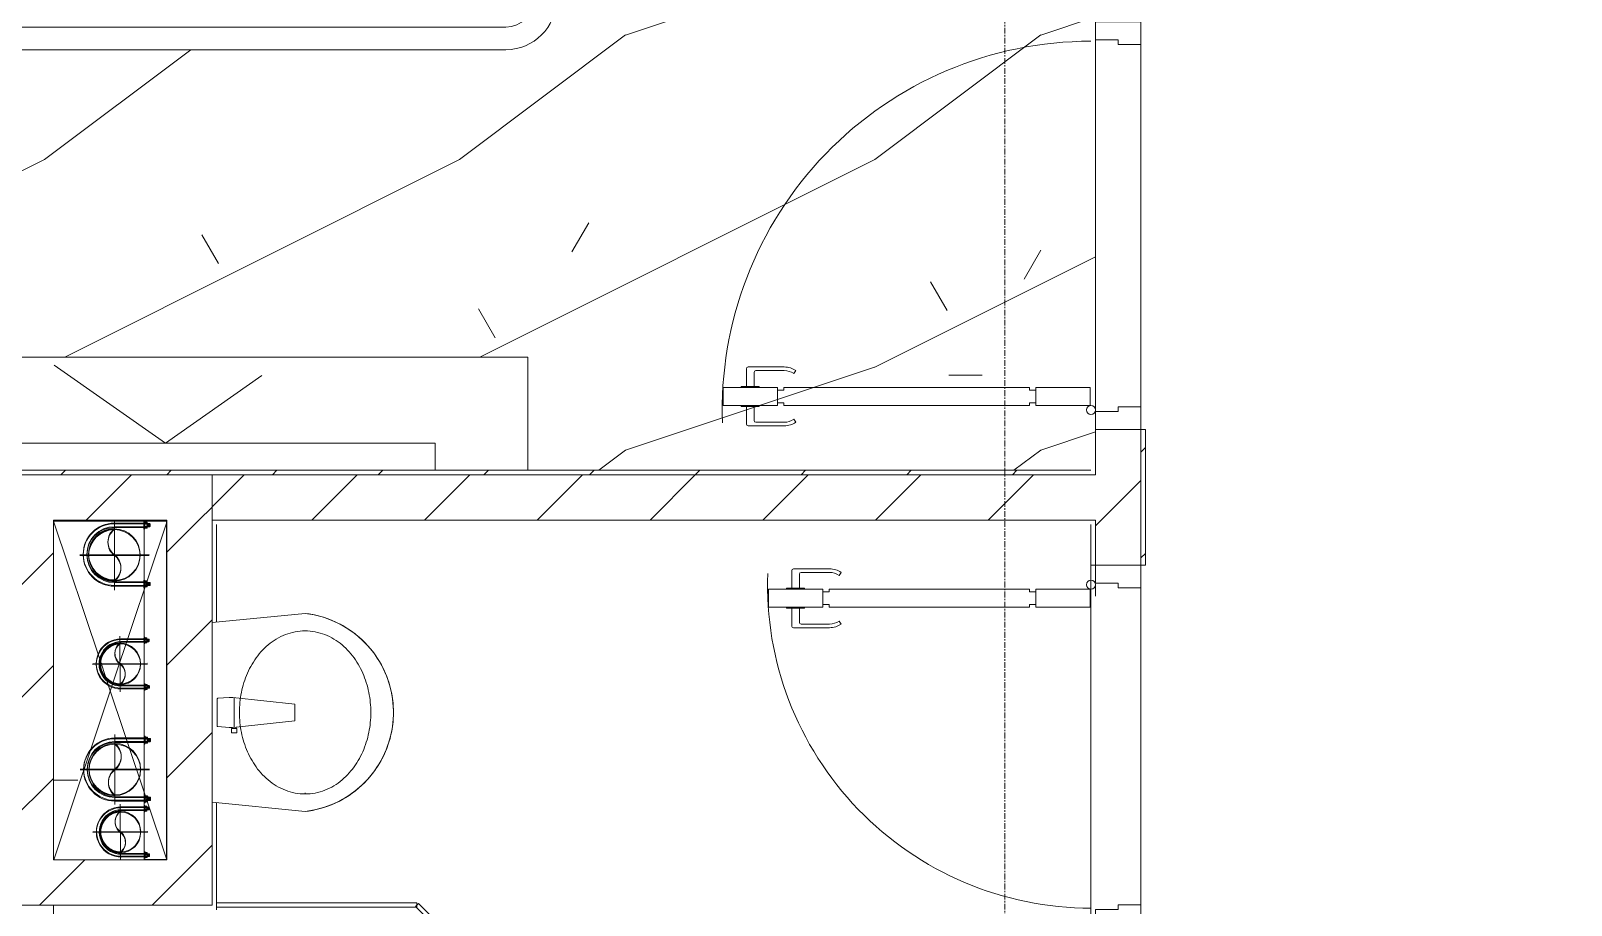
# Model space of a CAD drawing. Header units: millimetres. Extents: x 5357 to 259384, y -16348 to 109893.
# Drawn here: x 46703 to 50103, y 65887 to 67817 of the extents above; entities that cross this region are included whole.
import ezdxf

# ---------------------------------------------------------------- set-up
doc = ezdxf.new("R2010")
doc.units = ezdxf.units.MM
doc.linetypes.add('Grid Line', pattern=[22.225, 12.7, -3.175, 3.175, -3.175])
doc.linetypes.add('IMPORT-CENTER _3_', pattern=[10.16, 6.35, -1.27, 1.27, -1.27])
for name, color, linetype, lineweight in [('0-1', 7, 'Continuous', 5), ('0-2', 53, 'Continuous', 9), ('A-DETL-GENF-1', 53, 'Continuous', 9), ('A-DOOR-1', 254, 'Continuous', 9), ('A-DOOR-2', 53, 'Continuous', 9), ('A-FLOR-1', 53, 'Continuous', 9), ('A-FLOR-PATT', 8, 'Continuous', 9), ('A-FLOR-PATT-1', 10, 'Continuous', 9), ('A-GLAZ-CURT-1', 254, 'Continuous', 9), ('A-GLAZ-CURT-2', 53, 'Continuous', 9), ('A-WALL-1', 9, 'Continuous', 18), ('A-WALL-2', 53, 'Continuous', 9), ('A-WALL-3', 113, 'Continuous', 18), ('A-WALL-PATT', 111, 'Continuous', 9), ('A-WALL-PATT-1', 10, 'Continuous', 9), ('A-WALL-PATT-2', 53, 'Continuous', 9), ('G-IMPT', 8, 'Continuous', 9), ('G-IMPT-2', 8, 'IMPORT-CENTER _3_', 9), ('I-FURN-1', 254, 'Continuous', 9), ('I-WALL-1', 9, 'Continuous', 18), ('I-WALL-2', 53, 'Continuous', 9), ('M-EQPM', 50, 'Continuous', 9), ('P-SANR-FIXT-1', 254, 'Continuous', 9), ('P-SANR-FIXT-2', 53, 'Continuous', 9), ('P-SANR-FIXT-3', 221, 'Continuous', 9), ('S-GRID-1', 1, 'Grid Line', 9)]:
    doc.layers.add(name, color=color, linetype=linetype, lineweight=lineweight)
pattern_1 = [(45, (0, 0), (-124.4508, 124.4508), [])]
pattern_2 = [(45, (0, 0), (-116.67262, 116.67262), [])]
pattern_3 = [(0, (0, 0), (894.08, 223.52), [73.762, -596.798, 73.762, -596.798, -3576.32]), (0, (0, 0), (894.08, 223.52), [-1341.12, 73.762, -1267.358, 73.762, -596.798, -1564.64]), (0, (0, 0), (894.08, 223.52), [-3352.8, 73.762, -373.278, 73.762, -1043.838]), (120, (335.28, 111.76), (-640.614, 662.536), [73.762, -596.798, 73.762, -4173.118]), (120, (335.28, 111.76), (-640.614, 662.536), [-744.322, -596.798, 73.762, -1267.358, -2235.2]), (120, (335.28, 111.76), (-640.614, 662.536), [-2682.24, 73.762, -596.798, 73.762, -1490.878]), (120, (335.28, 111.76), (-640.614, 662.536), [-3426.562, -373.278, 73.762, -1043.838]), (240, (447.04, 558.8), (-253.466, -886.056), [73.762, -596.798, 73.762, -4173.118]), (240, (447.04, 558.8), (-253.466, -886.056), [-744.322, -596.798, 73.762, -1267.358, -2235.2]), (240, (447.04, 558.8), (-253.466, -886.056), [-2682.24, 73.762, -596.798, 73.762, -1490.878]), (240, (447.04, 558.8), (-253.466, -886.056), [-3426.562, -373.278, 73.762, -1043.838])]

# ---------------------------------------------------------------- blocks, each defined once
blk = doc.blocks.new('NCV_TKTC_KET CAU_rvt-1-TKCS_MB CẢNH QUAN CÂY XANH')
at = {"layer": 'A-FLOR-1'}
for p, q in [((46753, 66734.9), (47002.6, 66734.9)), ((46753, 65986.9), (46753, 66734.9))]:
    blk.add_line(p, q, dxfattribs=at)
blk = doc.blocks.new('DOOR_CW_01 CANH MO-PANEL KINH - DIW_01-900x2200-CỬA GỖ VÂN LAMINATE-553393-TKCS_MB CẢNH QUAN CÂY XANH')
at = {"layer": 'A-DETL-GENF-1'}
for p, q in [((-397, 872), (-357, 872)), ((-397, 752), (-397, 872)), ((-357, 872), (-357, 752)), ((-442, 737), (-442, 816.5)), ((-399, 820.5), (-438, 820.5)), ((-399, 831.8), (-397, 831.8)), ((-399, 792.2), (-399, 831.8)), ((-397, 792.2), (-397, 831.8)), ((-357, 792.2), (-357, 831.8)), ((-355, 831.8), (-357, 831.8)), ((-355, 792.2), (-355, 831.8)), ((-355, 820.5), (-316, 820.5)), ((-312, 737), (-312, 816.5)), ((-434, 799.5), (-434, 737)), ((-399, 803.5), (-430, 803.5)), ((-397, 792.2), (-399, 792.2)), ((-357, 792.2), (-355, 792.2)), ((-355, 803.5), (-324, 803.5)), ((-320, 799.5), (-320, 737)), ((-357, 752), (-397, 752)), ((-363, 752), (-391, 752)), ((-391, 752), (-391, 738)), ((-363, 738), (-363, 752)), ((-433.9, 711.2), (-427.3, 715.8)), ((-397, 738), (-391, 738)), ((-397, 738), (-397, 196)), ((-357, 738), (-363, 738)), ((-357, 196), (-357, 738)), ((-320.1, 711.2), (-326.7, 715.8)), ((-397, 196), (-391, 196)), ((-357, 182), (-397, 182)), ((-397, 182), (-397, 62)), ((-391, 196), (-391, 182)), ((-391, 182), (-363, 182)), ((-357, 196), (-363, 196)), ((-363, 182), (-363, 196)), ((-357, 62), (-357, 182)), ((-397, 62), (-357, 62))]:
    blk.add_line(p, q, dxfattribs=at)
blk.add_circle((-407, 60), 10, dxfattribs=at)
for centre, radius, start, end in [((-407, 60), 814, 360, 92), ((-438, 816.5), 4, 90, 180), ((-316, 816.5), 4, 0, 90), ((-430, 799.5), 4, 90, 180), ((-324, 799.5), 4, 360, 90), ((-397, 737), 45, 180, 215), ((-397, 737), 37, 180, 215), ((-357, 737), 37, 325, 0), ((-357, 737), 45, 325, 0)]:
    blk.add_arc(centre, radius, start, end, dxfattribs=at)
at = {"layer": 'A-DOOR-2'}
for p, q in [((-410, 50), (-450, 50)), ((-450, 50), (-450, -50)), ((-410, 0), (-410, 50)), ((-407, 50), (-382, 50)), ((450, 50), (410, 50)), ((410, 50), (410, 0)), ((450, -50), (450, 50)), ((-400, 0), (-410, 0)), ((-400, -50), (-400, 0)), ((410, 0), (400, 0)), ((400, 0), (400, -50)), ((-450, -50), (-400, -50)), ((400, -50), (450, -50))]:
    blk.add_line(p, q, dxfattribs=at)
blk = doc.blocks.new('DOOR_CW_01 CANH MO-PANEL KINH - DIG_02-800x2200-CỬA NHÔM KÍNH-401063-TKCS_MB CẢNH QUAN CÂY XANH')
at = {"layer": 'A-DETL-GENF-1'}
for p, q in [((-347, -182), (-347, -62)), ((-347, -62), (-307, -62)), ((-307, -62), (-307, -182)), ((-307, -182), (-347, -182)), ((-347, -196), (-341, -196)), ((-347, -638), (-347, -196)), ((-341, -196), (-341, -182)), ((-341, -182), (-313, -182)), ((-313, -182), (-313, -196)), ((-307, -196), (-313, -196)), ((-307, -196), (-307, -638)), ((-383.9, -611.2), (-377.3, -615.8)), ((-270.1, -611.2), (-276.7, -615.8)), ((-392, -637), (-392, -716.5)), ((-384, -699.5), (-384, -637)), ((-347, -638), (-341, -638)), ((-341, -652), (-341, -638)), ((-307, -638), (-313, -638)), ((-313, -638), (-313, -652)), ((-270, -699.5), (-270, -637)), ((-262, -637), (-262, -716.5)), ((-307, -652), (-347, -652)), ((-347, -652), (-347, -772)), ((-313, -652), (-341, -652)), ((-307, -772), (-307, -652)), ((-349, -703.5), (-380, -703.5)), ((-349, -692.2), (-349, -731.8)), ((-347, -692.2), (-349, -692.2)), ((-347, -692.2), (-347, -731.8)), ((-307, -692.2), (-307, -731.8)), ((-307, -692.2), (-305, -692.2)), ((-305, -692.2), (-305, -731.8)), ((-305, -703.5), (-274, -703.5)), ((-349, -720.5), (-388, -720.5)), ((-349, -731.8), (-347, -731.8)), ((-305, -731.8), (-307, -731.8)), ((-305, -720.5), (-266, -720.5)), ((-347, -772), (-307, -772))]:
    blk.add_line(p, q, dxfattribs=at)
blk.add_circle((-357, -60), 10, dxfattribs=at)
for centre, radius, start, end in [((-357, -60), 714, 268, 0), ((-347, -637), 45, 145, 180), ((-307, -637), 45, 360, 35), ((-347, -637), 37, 145, 180), ((-307, -637), 37, 0, 35), ((-380, -699.5), 4, 180, 270), ((-274, -699.5), 4, 270, 0), ((-388, -716.5), 4, 180, 270), ((-266, -716.5), 4, 270, 0)]:
    blk.add_arc(centre, radius, start, end, dxfattribs=at)
at = {"layer": 'A-DOOR-2'}
for p, q in [((-400, -50), (-400, 50)), ((-400, 50), (-350, 50)), ((-350, 50), (-350, 0)), ((350, 0), (350, 50)), ((350, 50), (400, 50)), ((400, 50), (400, -50)), ((-360, 0), (-360, -50)), ((-350, 0), (-360, 0)), ((360, 0), (350, 0)), ((360, -50), (360, 0)), ((-360, -50), (-400, -50)), ((-357, -50), (-332, -50)), ((400, -50), (360, -50))]:
    blk.add_line(p, q, dxfattribs=at)
blk = doc.blocks.new('GIUONG NGU-2TAB-1600x2000 - GIUONG NGU-2TAB-1600x2000-V17-TKCS_MB CẢNH QUAN CÂY XANH')
at = {"layer": 'I-FURN-1'}
for p, q in [((569.6, 2050), (1997.1, 2050)), ((1997.1, 2050), (569.6, 2050)), ((1997.1, 2000), (569.6, 2000)), ((458.5, 50), (458.5, 1938.9)), ((458.5, 1938.9), (458.5, 50)), ((508.5, 1938.9), (508.5, 100)), ((2058.2, 100), (2058.2, 1938.9)), ((2108.2, 1938.9), (2108.2, 50)), ((2108.2, 50), (2108.2, 1938.9)), ((8.5, 50), (8.5, 450.3)), ((8.5, 450.3), (458.5, 450.3)), ((8.5, 450.3), (458.5, 450.3)), ((8.5, 50), (8.5, 450.3)), ((458.5, 450.3), (458.5, 50)), ((458.5, 450.3), (458.5, 50)), ((2108.2, 50), (2108.2, 450.3)), ((2108.2, 450.3), (2558.2, 450.3)), ((2108.2, 450.3), (2108.2, 50)), ((2558.2, 450.3), (2108.2, 450.3)), ((2558.2, 450.3), (2558.2, 50)), ((2558.2, 50), (2558.2, 450.3)), ((233.5, 86.8), (233.5, 413.5)), ((2333.2, 86.8), (2333.2, 413.5)), ((120.2, 250.2), (346.8, 250.2)), ((2446.5, 250.2), (2219.8, 250.2)), ((508.5, 100), (2058.2, 100)), ((458.5, 50), (8.5, 50)), ((8.5, 0), (8.5, 50)), ((8.5, 50), (458.5, 50)), ((458.5, 50), (8.5, 50)), ((2108.2, 50), (458.5, 50)), ((458.5, 50), (458.5, 0)), ((458.5, 0), (458.5, 50)), ((458.5, 50), (2108.2, 50)), ((458.5, 50), (2108.2, 50)), ((2558.2, 50), (2108.2, 50)), ((2108.2, 50), (2558.2, 50)), ((2108.2, 0), (2108.2, 50)), ((2108.2, 50), (2108.2, 0)), ((2108.2, 50), (2558.2, 50)), ((2558.2, 50), (2558.2, 0)), ((458.5, 0), (8.5, 0)), ((2108.2, 0), (458.5, 0)), ((458.5, 0), (2108.2, 0)), ((2558.2, 0), (2108.2, 0))]:
    blk.add_line(p, q, dxfattribs=at)
for centre in [(233.5, 250.2), (2333.2, 250.2)]:
    blk.add_circle(centre, 150.7, dxfattribs=at)
for centre, radius, start, end in [((569.6, 1938.9), 111.1, 90, 180), ((569.6, 1938.9), 111.1, 90, 180), ((1997.1, 1938.9), 111.1, 0, 90), ((1997.1, 1938.9), 111.1, 360, 90), ((569.6, 1938.9), 61.1, 90, 180), ((1997.1, 1938.9), 61.1, 360, 90)]:
    blk.add_arc(centre, radius, start, end, dxfattribs=at)
blk = doc.blocks.new('bonruatreo - Chậu rửa-401074-TKCS_MB CẢNH QUAN CÂY XANH')
at = {"layer": 'P-SANR-FIXT-2'}
for p, q in [((198.4, 0), (-198.4, 0)), ((165, 0), (-165, 0)), ((218.6, -205), (198.4, 0)), ((-198.4, 0), (-218.6, -205)), ((-180.6, -205), (-177.8, -205))]:
    blk.add_line(p, q, dxfattribs=at)
at = {"layer": 'P-SANR-FIXT-2', "flags": 128}
blk.add_lwpolyline([(218.6, -205), (217.4, -213.7), (215.9, -222.4), (214, -231), (211.8, -239.5), (209.3, -247.9), (206.4, -256.2), (203.2, -264.4), (199.6, -272.5), (195.8, -280.4), (191.6, -288.1), (187.1, -295.7), (182.3, -303.1), (177.3, -310.3), (171.9, -317.3), (166.3, -324.1), (160.4, -330.6), (154.2, -336.9), (147.8, -342.9), (141.2, -348.7), (134.3, -354.2), (127.3, -359.4), (120, -364.4), (112.5, -369), (104.9, -373.4), (97.1, -377.4), (89.1, -381.2), (81, -384.6), (72.7, -387.6), (64.4, -390.4), (55.9, -392.8), (47.3, -394.8), (38.7, -396.6), (30, -397.9), (21.3, -399), (12.5, -399.6), (3.7, -400), (-5.1, -399.9), (-13.9, -399.6), (-22.6, -398.8), (-31.4, -397.8), (-40.1, -396.3), (-48.7, -394.5), (-57.2, -392.4), (-65.7, -390), (-74, -387.2), (-82.2, -384.1), (-90.3, -380.6), (-98.3, -376.8), (-106.1, -372.7), (-113.7, -368.3), (-121.1, -363.6), (-128.4, -358.7), (-135.4, -353.4), (-142.2, -347.8), (-148.8, -342), (-155.2, -335.9), (-161.3, -329.6), (-167.2, -323), (-172.8, -316.2), (-178.1, -309.2), (-183.1, -302), (-187.8, -294.6), (-192.2, -287), (-196.4, -279.2), (-200.2, -271.3), (-203.7, -263.2), (-206.8, -255), (-209.7, -246.6), (-212.2, -238.2), (-214.3, -229.7), (-216.1, -221.1), (-217.6, -212.4), (-218.6, -205)], dxfattribs=at)
at = {"layer": 'P-SANR-FIXT-2'}
blk.add_arc((0, -180), 220, 186.525, 353.475, dxfattribs=at)
for points in [[(-180, -205), (-180, -197.6), (-178.6, -182.7), (-172.4, -161.2), (-162.5, -141.1), (-149.4, -123), (-133.8, -107), (-116.1, -93.4), (-96.9, -82.1), (-76.5, -73.2), (-55.2, -66.5), (-33.3, -62.1), (-11.2, -59.9), (11.1, -59.9), (33.3, -62.1), (55.2, -66.5), (76.5, -73.2), (96.9, -82.1), (116.1, -93.4), (133.8, -107.1), (149.5, -123), (162.5, -141.2), (172.4, -161.2), (178.6, -182.7), (180, -197.6), (180, -205)], [(180, -205), (180, -212.4), (178.6, -227.3), (172.4, -248.8), (162.5, -268.8), (149.5, -287), (133.8, -302.9), (116.1, -316.6), (96.9, -327.9), (76.5, -336.8), (55.2, -343.5), (33.3, -347.9), (11.1, -350.1), (-11.2, -350.1), (-33.3, -347.9), (-55.2, -343.5), (-76.5, -336.8), (-96.9, -327.9), (-116.1, -316.6), (-133.8, -303), (-149.4, -287), (-162.5, -268.9), (-172.4, -248.8), (-178.6, -227.3), (-180, -212.4), (-180, -205)]]:
    blk.add_open_spline(points, degree=3, dxfattribs=at)
at = {"layer": 'P-SANR-FIXT-3'}
for p, q in [((-33, -37.3), (-31.4, -12.2)), ((-30.2, -11), (30.2, -11)), ((31.4, -12.2), (33, -37.3)), ((-44.7, -42.8), (-35.6, -42.8)), ((-44.7, -54.2), (-44.7, -42.8)), ((-35.6, -54.2), (-44.7, -54.2)), ((-35.6, -42.8), (-35.6, -44.2)), ((-35.6, -44.2), (-33.1, -44.2)), ((-35.6, -44.2), (-35.6, -52.9)), ((-35.6, -52.9), (-35.6, -54.2)), ((-32.2, -52.9), (-35.6, -52.9)), ((-32.2, -52.9), (-33.1, -44.2)), ((32.7, -48.5), (-32.7, -48.5)), ((-18.5, -182.5), (-32.2, -52.9)), ((33, -45.4), (18.5, -182.5)), ((18.5, -182.5), (-18.5, -182.5))]:
    blk.add_line(p, q, dxfattribs=at)
for centre, radius, start, end in [((-30.1, -12.3), 1.3, 91.2278, 176.4003), ((30.1, -12.3), 1.3, 3.5997, 88.7722), ((5.5, -41.4), 38.7, 173.966, 184.1457), ((-5.5, -41.4), 38.7, 353.966, 6.034)]:
    blk.add_arc(centre, radius, start, end, dxfattribs=at)
blk = doc.blocks.new('System Panel - Glazed-580253-TKCS_MB CẢNH QUAN CÂY XANH')
at = {"layer": 'A-GLAZ-CURT-2'}
for p, q in [((352.2, 5), (-352.2, 5)), ((-352.2, 5), (-352.2, -5)), ((352.2, -5), (352.2, 5)), ((-352.2, -5), (352.2, -5))]:
    blk.add_line(p, q, dxfattribs=at)
blk = doc.blocks.new('System Panel - Glazed-918428-TKCS_MB CẢNH QUAN CÂY XANH')
at = {"layer": 'A-GLAZ-CURT-2'}
for p, q in [((221.2, 5), (-221.2, 5)), ((-221.2, 5), (-221.2, -5)), ((221.2, -5), (221.2, 5)), ((-221.2, -5), (221.2, -5))]:
    blk.add_line(p, q, dxfattribs=at)
blk = doc.blocks.new('RES_BAN AN - RES_BAN AN-850636-TKCS_MB CẢNH QUAN CÂY XANH')
at = {"layer": 'I-FURN-1'}
for p, q in [((0, 250), (1600, 250)), ((0, 0), (0, 250)), ((1600, 250), (1600, 0))]:
    blk.add_line(p, q, dxfattribs=at)
blk = doc.blocks.new('KE TIVI-2 - KE TIVI-2-850637-TKCS_MB CẢNH QUAN CÂY XANH')
at = {"layer": 'I-FURN-1'}
for p, q in [((0, 60), (-245.7, 232.1)), ((213, 209.1), (0, 60)), ((-595.6, 60), (595.6, 60)), ((-595.6, 0), (-595.6, 60)), ((595.6, 60), (595.6, 0))]:
    blk.add_line(p, q, dxfattribs=at)
blk = doc.blocks.new('NCV_TKTC_TANG 1_rvt-1-TKCS_MB CẢNH QUAN CÂY XANH')
at = {"layer": 'A-FLOR-PATT-1'}
h = blk.add_hatch(dxfattribs=at)
h.set_pattern_fill('FP_6', color=256, style=0, pattern_type=2)
h.set_pattern_definition([(0, (0, 0), (1788.16, 447.04), [73.762, -1267.358, 73.762, -1267.358, -7152.64]), (0, (0, 0), (1788.16, 447.04), [-2682.24, 73.762, -2608.478, 73.762, -1267.358, -3129.28]), (0, (0, 0), (1788.16, 447.04), [-6705.6, 73.762, -820.318, 73.762, -2161.438]), (120, (670.56, 223.5), (-1281.228, 1325.072), [73.762, -1267.358, 73.762, -8419.998]), (120, (670.56, 223.5), (-1281.228, 1325.072), [-1414.882, -1267.358, 73.762, -2608.478, -4470.4]), (120, (670.56, 223.5), (-1281.228, 1325.072), [-5364.48, 73.762, -1267.358, 73.762, -3055.518]), (120, (670.56, 223.5), (-1281.228, 1325.072), [-6779.362, -820.318, 73.762, -2161.438]), (240, (894.1, 1117.6), (-506.932, -1772.112), [73.762, -1267.358, 73.762, -8419.998]), (240, (894.1, 1117.6), (-506.932, -1772.112), [-1414.882, -1267.358, 73.762, -2608.478, -4470.4]), (240, (894.1, 1117.6), (-506.932, -1772.112), [-5364.48, 73.762, -1267.358, 73.762, -3055.518]), (240, (894.1, 1117.6), (-506.932, -1772.112), [-6779.362, -820.318, 73.762, -2161.438])])
h.paths.add_polyline_path([(45512.6, 66836.9), (45552.6, 66836.9), (45552.6, 66846.9), (46199.6, 66846.9), (46199.6, 67096.9), (47799.6, 67096.9), (47799.6, 66846.9), (49052.6, 66846.9), (49052.6, 69761.9), (49042.6, 69761.9), (49042.6, 69751.9), (48742.6, 69751.9), (48742.6, 69761.9), (48752.6, 69761.9), (48752.6, 69826.9), (45762.6, 69825.3), (45762.6, 69751.9), (45212.6, 69751.9), (45212.6, 68252), (44662.6, 68252), (44662.6, 66846.9), (44752.6, 66846.9), (44752.6, 66836.9), (45502.6, 66836.9)])
h.paths.add_polyline_path([(46323.8, 67775.3), (46295.1, 67779.1), (46268.3, 67790.2), (46245.3, 67807.9), (46227.6, 67830.9), (46216.5, 67857.7), (46212.7, 67886.5), (46212.7, 69375), (45762.7, 69375), (45764.2, 69825.3), (48312.4, 69825.3), (48312.4, 69375), (47862.4, 69375), (47862.4, 67886.5), (47858.6, 67857.7), (47847.5, 67830.9), (47829.8, 67807.9), (47799.6, 67787.2), (47780, 67779.1), (47751.3, 67775.3), (46511.9, 67775.3)])
h = blk.add_hatch(dxfattribs=at)
h.set_pattern_fill('FP_4', color=256, style=0, pattern_type=2)
h.set_pattern_definition([(216.87, (366.52, 916.3), (2748.89673, 1832.6049), [458.15, -4123.35]), (206.565, (916.3, 641.4), (-916.3012, -916.2996), [1024.455, -1024.455]), (198.435, (916.3, 183.26), (-1832.5985, -916.3019), [579.52, -2318.076])])
h.paths.add_polyline_path([(45512.6, 66836.9), (45552.6, 66836.9), (45552.6, 66846.9), (46199.6, 66846.9), (46199.6, 67096.9), (47799.6, 67096.9), (47799.6, 66846.9), (49052.6, 66846.9), (49052.6, 69761.9), (49042.6, 69761.9), (49042.6, 69751.9), (48742.6, 69751.9), (48742.6, 69761.9), (48752.6, 69761.9), (48752.6, 69826.9), (45762.6, 69825.3), (45762.6, 69751.9), (45212.6, 69751.9), (45212.6, 68252), (44662.6, 68252), (44662.6, 66846.9), (44752.6, 66846.9), (44752.6, 66836.9), (45502.6, 66836.9)])
h.paths.add_polyline_path([(46323.8, 67775.3), (46295.1, 67779.1), (46268.3, 67790.2), (46245.3, 67807.9), (46227.6, 67830.9), (46216.5, 67857.7), (46212.7, 67886.5), (46212.7, 69375), (45762.7, 69375), (45764.2, 69825.3), (48312.4, 69825.3), (48312.4, 69375), (47862.4, 69375), (47862.4, 67886.5), (47858.6, 67857.7), (47847.5, 67830.9), (47829.8, 67807.9), (47799.6, 67787.2), (47780, 67779.1), (47751.3, 67775.3), (46511.9, 67775.3)])
at = {"layer": 'A-WALL-PATT-1'}
h = blk.add_hatch(dxfattribs=at)
h.set_pattern_fill('FP_2', color=256, style=0, pattern_type=2)
h.set_pattern_definition(pattern_1)
h.paths.add_polyline_path([(49052.6, 64936.9), (49052.6, 64937.6), (49052.6, 65036.9), (49152.6, 65036.9), (49152.6, 65837.4), (49052.6, 65837.4)])
h.paths.add_polyline_path([(49052.6, 66637.4), (49152.6, 66637.4), (49152.6, 66937), (49052.6, 66937), (49052.6, 66726.9)])
h.paths.add_polyline_path([(49052.6, 67837), (49152.6, 67837), (49152.6, 68136.9), (49052.6, 68136.9)])
h.paths.add_polyline_path([(49052.6, 68336.9), (49152.6, 68336.9), (49152.6, 69836.9), (49052.6, 69836.9), (49052.6, 68471)])
h = blk.add_hatch(dxfattribs=at)
h.set_pattern_fill('FP_2', color=256, style=0, pattern_type=2)
h.set_pattern_definition(pattern_1)
h.paths.add_polyline_path([(49052.6, 66736.9), (49052.6, 66836.9), (47103, 66836.9), (47103, 66736.9), (48932.8, 66736.9)])
h = blk.add_hatch(dxfattribs=at)
h.set_pattern_fill('FP_11', color=256, style=0, pattern_type=2)
h.set_pattern_definition(pattern_3)
h.paths.add_polyline_path([(47112.6, 65886.9), (47112.6, 66113), (47103, 66113.9), (47103, 66510.8), (47112.6, 66511.7), (47112.6, 66726.9), (47102.6, 66726.9), (47102.6, 65886.9)])
h = blk.add_hatch(dxfattribs=at)
h.set_pattern_fill('FP_11', color=256, style=0, pattern_type=2)
h.set_pattern_definition(pattern_3)
h.paths.add_polyline_path([(49052.6, 64936.9), (49052.6, 65837.4), (49042.6, 65837.4), (49042.6, 64936.9)])
h.paths.add_polyline_path([(49042.6, 66637.4), (49052.6, 66637.4), (49052.6, 66726.9), (49042.6, 66726.9), (49042.6, 66645.4)])
h = blk.add_hatch(dxfattribs=at)
h.set_pattern_fill('FP_11', color=256, style=0, pattern_type=2)
h.set_pattern_definition(pattern_3)
h.paths.add_polyline_path([(46762.6, 64946.9), (46762.6, 65378.4), (46754.9, 65380.9), (46757.4, 65396.3), (46762.6, 65396.3), (46762.6, 65886.9), (46752.6, 65886.9), (46752.6, 64946.9)])
at = {"layer": 'A-WALL-PATT-2'}
h = blk.add_hatch(dxfattribs=at)
h.set_pattern_fill('FP_10', color=256, style=0, pattern_type=2)
h.set_pattern_definition(pattern_2)
h.paths.add_polyline_path([(49152.6, 64836.9), (49162.6, 64836.9), (49162.6, 65837.4), (49152.6, 65837.4), (49152.6, 65036.9)])
h.paths.add_polyline_path([(49162.6, 66637.4), (49162.6, 66937), (49152.6, 66937), (49152.6, 66637.4)])
h.paths.add_polyline_path([(49162.6, 67837), (49162.6, 68137), (49152.6, 68136.9), (49152.6, 67837)])
h = blk.add_hatch(dxfattribs=at)
h.set_pattern_fill('FP_10', color=256, style=0, pattern_type=2)
h.set_pattern_definition(pattern_2)
h.paths.add_polyline_path([(44652.6, 66836.9), (44752.6, 66836.9), (44752.6, 66846.9), (44652.6, 66846.9)])
h.paths.add_polyline_path([(49052.6, 66836.9), (49052.6, 66846.9), (45552.6, 66846.9), (45552.6, 66836.9), (48932.8, 66836.9)])
at = {"layer": 'A-FLOR-1'}
for p, q in [((49052.6, 66977), (49052.6, 67797)), ((49152.6, 67787), (49152.6, 66987)), ((49152.6, 66587.4), (49152.6, 65887.4))]:
    blk.add_line(p, q, dxfattribs=at)
at = {"layer": 'A-WALL-1'}
for p, q in [((49152.6, 66637.4), (49152.6, 66937)), ((49052.6, 66846.9), (49052.6, 66836.9)), ((49052.6, 66836.9), (47103, 66836.9)), ((47103, 66836.9), (47103, 66736.9)), ((47103, 66736.9), (49052.6, 66736.9)), ((49052.6, 66736.9), (49052.6, 66726.9))]:
    blk.add_line(p, q, dxfattribs=at)
at = {"layer": 'A-WALL-2'}
for p, q in [((49052.6, 66977), (49052.6, 67797)), ((49152.6, 67787), (49152.6, 66987)), ((49052.6, 66937), (49052.6, 66846.9)), ((49052.6, 66726.9), (49052.6, 66637.4)), ((49052.6, 66637.4), (49052.6, 66726.9)), ((49152.6, 66587.4), (49152.6, 65887.4))]:
    blk.add_line(p, q, dxfattribs=at)
at = {"layer": 'I-WALL-1'}
for p, q in [((49162.6, 66937), (49152.6, 66937)), ((49152.6, 66937), (49152.6, 66637.4)), ((49162.6, 66637.4), (49162.6, 66937)), ((49042.6, 66846.9), (45552.6, 66846.9)), ((49052.6, 66836.9), (49052.6, 66846.9)), ((46653, 66836.9), (49052.6, 66836.9)), ((47102.6, 66726.9), (47102.6, 65886.9)), ((47112.6, 66511.7), (47112.6, 66726.9)), ((49042.6, 66726.9), (49042.6, 66637.4)), ((49042.6, 66637.4), (49052.6, 66637.4)), ((49152.6, 66637.4), (49162.6, 66637.4)), ((47112.6, 65886.9), (47112.6, 66113)), ((46762.6, 65886.9), (46752.6, 65886.9)), ((46752.6, 65886.9), (46752.6, 65036.9)), ((47102.6, 65886.9), (46762.6, 65886.9)), ((47112.6, 65876.9), (47112.6, 65886.9))]:
    blk.add_line(p, q, dxfattribs=at)
at = {"layer": 'I-WALL-2'}
blk.add_line((49042.6, 65837.4), (49042.6, 66637.4), dxfattribs=at)
at = {"layer": 'A-DOOR-1'}
for name, p, rotation in [('DOOR_CW_01 CANH MO-PANEL KINH - DIW_01-900x2200-CỬA GỖ VÂN LAMINATE-553393-TKCS_MB CẢNH QUAN CÂY XANH', (49102.6, 67387), 90.00000000000092), ('DOOR_CW_01 CANH MO-PANEL KINH - DIG_02-800x2200-CỬA NHÔM KÍNH-401063-TKCS_MB CẢNH QUAN CÂY XANH', (49102.6, 66237.4), 270.0000000000009)]:
    blk.add_blockref(name, p, dxfattribs=dict(at, rotation=rotation))
at = {"layer": 'A-GLAZ-CURT-1'}
for name, p, rotation in [('System Panel - Glazed-918428-TKCS_MB CẢNH QUAN CÂY XANH', (47333.7, 65887.4), 180), ('System Panel - Glazed-580253-TKCS_MB CẢNH QUAN CÂY XANH', (47803.9, 65638.3), 135.0000000000004)]:
    blk.add_blockref(name, p, dxfattribs=dict(at, rotation=rotation))
at = {"layer": 'I-FURN-1', "rotation": 180}
blk.add_blockref('GIUONG NGU-2TAB-1600x2000 - GIUONG NGU-2TAB-1600x2000-V17-TKCS_MB CẢNH QUAN CÂY XANH', (48320.9, 69825.3), dxfattribs=at)
at = {"layer": 'I-FURN-1'}
for name, p in [('RES_BAN AN - RES_BAN AN-850636-TKCS_MB CẢNH QUAN CÂY XANH', (46199.6, 66846.9)), ('KE TIVI-2 - KE TIVI-2-850637-TKCS_MB CẢNH QUAN CÂY XANH', (46999.6, 66846.9))]:
    blk.add_blockref(name, p, dxfattribs=at)
at = {"layer": 'P-SANR-FIXT-1', "rotation": 90.00000000000044}
blk.add_blockref('bonruatreo - Chậu rửa-401074-TKCS_MB CẢNH QUAN CÂY XANH', (47103, 66312.4), dxfattribs=at)
blk = doc.blocks.new('TKTC_XREF_251221_MB TANG 1 - TKTC_XREF_260130_MB TANG 1_dwg_CUM U_DN100-4202115-TKCS_MB CẢNH QUAN CÂY XANH')
at = {"layer": 'G-IMPT'}
blk.add_hatch(color=256, dxfattribs=at).paths.add_polyline_path([(0, -61), (0, -57), (14.8, -55.1), (28.5, -49.4), (40.3, -40.3), (49.4, -28.5), (55.1, -14.8), (57, 0), (55.1, 14.8), (49.4, 28.5), (40.3, 40.3), (28.5, 49.4), (14.8, 55.1), (0, 57), (0, 61), (15.8, 58.9), (36.8, 48), (43.1, 43.1), (52.8, 30.5), (58.9, 15.8), (61, 0), (58.9, -15.8), (52.8, -30.5), (43.1, -43.1), (30.5, -52.8), (15.8, -58.9)])
for p, q in [((-79.1, 66.6), (-79.1, 63.4)), ((-76.6, 66.6), (-76.6, 63.4)), ((-74.6, 66.6), (-74.6, 63.4)), ((-72.7, 69.3), (-72.7, 60.7)), ((-66.9, 67.9), (-71.7, 67.9)), ((-66.9, 62.1), (-71.7, 62.1)), ((-65, 69), (0, 69)), ((-79.1, -63.4), (-79.1, -66.6)), ((-76.6, -63.4), (-76.6, -66.6)), ((-74.6, -63.4), (-74.6, -66.6)), ((-72.7, -60.7), (-72.7, -69.3)), ((-66.9, -62.1), (-71.7, -62.1)), ((-66.9, -67.9), (-71.7, -67.9)), ((-65, -69), (0, -69))]:
    blk.add_line(p, q, dxfattribs=at)
at = {"layer": 'G-IMPT', "flags": 128}
for points in [[(-72.7, 67.6), (-78.1, 67.6), (-78.1, 62.4), (-72.7, 62.4)], [(-71.7, 59.2), (-66.9, 59.2), (-66.9, 70.8), (-71.7, 70.8)], [(-66.9, 70.8), (-66.9, 72.7), (-65, 72.7), (-65, 57.3), (-66.9, 57.3), (-66.9, 59.2)], [(-65, 61), (0, 61), (0, 57)], [(-72.7, -62.4), (-78.1, -62.4), (-78.1, -67.6), (-72.7, -67.6)], [(-71.7, -70.8), (-66.9, -70.8), (-66.9, -59.2), (-71.7, -59.2)], [(-66.9, -59.2), (-66.9, -57.3), (-65, -57.3), (-65, -72.7), (-66.9, -72.7), (-66.9, -70.8)], [(-65, -61), (0, -61), (0, -57)]]:
    blk.add_lwpolyline(points, dxfattribs=at)
at = {"layer": 'G-IMPT'}
for centre, radius, start, end in [((-78.1, 66.6), 0.96, 90, 180), ((-78.1, 63.4), 0.96, 180, 270), ((-71.1, 69.3), 1.56, 112.6199, 247.3801), ((-67.9, 65), 4.8, 143.1301, 216.8699), ((-71.1, 60.7), 1.56, 112.6199, 247.3801), ((0, 0), 69, 270, 90), ((0, 0), 61, 270, 90), ((0, 0), 57, 270, 90), ((-78.1, -63.4), 0.96, 90, 180), ((-78.1, -66.6), 0.96, 180, 270), ((-71.1, -60.7), 1.56, 112.6199, 247.3801), ((-67.9, -65), 4.8, 143.1301, 216.8699), ((-71.1, -69.3), 1.56, 112.6199, 247.3801)]:
    blk.add_arc(centre, radius, start, end, dxfattribs=at)
blk = doc.blocks.new('TKTC_XREF_251221_MB TANG 1 - TKTC_XREF_260130_MB TANG 1_dwg_$cc-4202117-TKCS_MB CẢNH QUAN CÂY XANH')
at = {"layer": 'G-IMPT'}
blk.add_circle((0, 0), 0.5, dxfattribs=at)
for centre, radius, start, end in [((0, 0), 0.5, 90, 270), ((0.188, 0.25), 0.313, 126.8699, 233.1301), ((-0.188, -0.25), 0.313, 306.8699, 53.1301)]:
    blk.add_arc(centre, radius, start, end, dxfattribs=at)
at = {"layer": 'G-IMPT-2'}
for p, q in [((0, -0.673), (0, 0.673)), ((-0.673, 0), (0.673, 0))]:
    blk.add_line(p, q, dxfattribs=at)
blk = doc.blocks.new('TKTC_XREF_251221_MB TANG 1 - TKTC_XREF_260130_MB TANG 1_dwg_$cc-V199-TKCS_MB CẢNH QUAN CÂY XANH')
at = {"layer": 'G-IMPT'}
blk.add_circle((0, 0), 0.5, dxfattribs=at)
for centre, radius, start, end in [((0, 0), 0.5, 90, 270), ((0.188, 0.25), 0.313, 126.8699, 233.1301), ((-0.188, -0.25), 0.313, 306.8699, 53.1301)]:
    blk.add_arc(centre, radius, start, end, dxfattribs=at)
at = {"layer": 'G-IMPT-2'}
for p, q in [((0, -0.673), (0, 0.673)), ((-0.673, 0), (0.673, 0))]:
    blk.add_line(p, q, dxfattribs=at)
blk = doc.blocks.new('TKTC_XREF_251221_MB TANG 1 - TKTC_XREF_260130_MB TANG 1_dwg_CUM U_DN100-4202112-TKCS_MB CẢNH QUAN CÂY XANH')
at = {"layer": 'G-IMPT'}
blk.add_hatch(color=256, dxfattribs=at).paths.add_polyline_path([(0, 61), (0, 57), (14.8, 55.1), (28.5, 49.4), (40.3, 40.3), (49.4, 28.5), (55.1, 14.8), (57, 0), (55.1, -14.8), (49.4, -28.5), (40.3, -40.3), (28.5, -49.4), (14.8, -55.1), (0, -57), (0, -61), (15.8, -58.9), (30.5, -52.8), (43.1, -43.1), (52.8, -30.5), (58.9, -15.8), (61, 0), (58.9, 15.8), (52.8, 30.5), (43.1, 43.1), (30.5, 52.8), (15.8, 58.9)])
for p, q in [((-72.7, 69.3), (-72.7, 60.7)), ((-65, 69), (0, 69)), ((-79.1, 66.6), (-79.1, 63.4)), ((-76.6, 66.6), (-76.6, 63.4)), ((-74.6, 66.6), (-74.6, 63.4)), ((-66.9, 67.9), (-71.7, 67.9)), ((-66.9, 62.1), (-71.7, 62.1)), ((-79.1, -63.4), (-79.1, -66.6)), ((-76.6, -63.4), (-76.6, -66.6)), ((-74.6, -63.4), (-74.6, -66.6)), ((-72.7, -60.7), (-72.7, -69.3)), ((-66.9, -62.1), (-71.7, -62.1)), ((-66.9, -67.9), (-71.7, -67.9)), ((-65, -69), (0, -69))]:
    blk.add_line(p, q, dxfattribs=at)
at = {"layer": 'G-IMPT', "flags": 128}
for points in [[(-71.7, 59.2), (-66.9, 59.2), (-66.9, 70.8), (-71.7, 70.8)], [(-66.9, 70.8), (-66.9, 72.7), (-65, 72.7), (-65, 57.3), (-66.9, 57.3), (-66.9, 59.2)], [(-72.7, 67.6), (-78.1, 67.6), (-78.1, 62.4), (-72.7, 62.4)], [(-65, 61), (0, 61), (0, 57)], [(-72.7, -62.4), (-78.1, -62.4), (-78.1, -67.6), (-72.7, -67.6)], [(-71.7, -70.8), (-66.9, -70.8), (-66.9, -59.2), (-71.7, -59.2)], [(-66.9, -59.2), (-66.9, -57.3), (-65, -57.3), (-65, -72.7), (-66.9, -72.7), (-66.9, -70.8)], [(-65, -61), (0, -61), (0, -57)]]:
    blk.add_lwpolyline(points, dxfattribs=at)
at = {"layer": 'G-IMPT'}
for centre, radius, start, end in [((-71.1, 69.3), 1.56, 112.6199, 247.3801), ((0, 0), 69, 270, 90), ((-78.1, 66.6), 0.96, 90, 180), ((-78.1, 63.4), 0.96, 180, 270), ((-67.9, 65), 4.8, 143.1301, 216.8699), ((-71.1, 60.7), 1.56, 112.6199, 247.3801), ((0, 0), 61, 270, 90), ((0, 0), 57, 270, 90), ((-78.1, -63.4), 0.96, 90, 180), ((-78.1, -66.6), 0.96, 180, 270), ((-71.1, -60.7), 1.56, 112.6199, 247.3801), ((-67.9, -65), 4.8, 143.1301, 216.8699), ((-71.1, -69.3), 1.56, 112.6199, 247.3801)]:
    blk.add_arc(centre, radius, start, end, dxfattribs=at)
blk = doc.blocks.new('TKTC_XREF_251221_MB TANG 1 - TKTC_XREF_260130_MB TANG 1_dwg_$cc-4202114-TKCS_MB CẢNH QUAN CÂY XANH')
at = {"layer": 'G-IMPT'}
blk.add_circle((0, 0), 0.5, dxfattribs=at)
for centre, radius, start, end in [((0, 0), 0.5, 90, 270), ((0.188, 0.25), 0.313, 126.8699, 233.1301), ((-0.188, -0.25), 0.313, 306.8699, 53.1301)]:
    blk.add_arc(centre, radius, start, end, dxfattribs=at)
at = {"layer": 'G-IMPT-2'}
for p, q in [((0, -0.673), (0, 0.673)), ((-0.673, 0), (0.673, 0))]:
    blk.add_line(p, q, dxfattribs=at)
blk = doc.blocks.new('TKTC_XREF_251221_MB TANG 1 - TKTC_XREF_260130_MB TANG 1_dwg_$cc-4202118-TKCS_MB CẢNH QUAN CÂY XANH')
at = {"layer": 'G-IMPT'}
blk.add_circle((0, 0), 0.5, dxfattribs=at)
for centre, radius, start, end in [((0, 0), 0.5, 90, 270), ((0.188, 0.25), 0.313, 126.8699, 233.1301), ((-0.188, -0.25), 0.313, 306.8699, 53.1301)]:
    blk.add_arc(centre, radius, start, end, dxfattribs=at)
at = {"layer": 'G-IMPT-2'}
for p, q in [((0, -0.673), (0, 0.673)), ((-0.673, 0), (0.673, 0))]:
    blk.add_line(p, q, dxfattribs=at)
blk = doc.blocks.new('TKTC_XREF_251221_MB TANG 1 - TKTC_XREF_260130_MB TANG 1_dwg_$cc-V210-TKCS_MB CẢNH QUAN CÂY XANH')
at = {"layer": 'G-IMPT'}
blk.add_circle((0, 0), 0.5, dxfattribs=at)
for centre, radius, start, end in [((0, 0), 0.5, 90, 270), ((0.188, 0.25), 0.313, 126.8699, 233.1301), ((-0.188, -0.25), 0.313, 306.8699, 53.1301)]:
    blk.add_arc(centre, radius, start, end, dxfattribs=at)
at = {"layer": 'G-IMPT-2'}
for p, q in [((0, -0.673), (0, 0.67)), ((-0.673, 0), (0.673, 0))]:
    blk.add_line(p, q, dxfattribs=at)
blk = doc.blocks.new('TKTC_XREF_251221_MB TANG 1 - TKTC_XREF_260130_MB TANG 1_dwg-4202109-TKCS_MB CẢNH QUAN CÂY XANH')
at = {"layer": 'G-IMPT'}
blk.add_line((-156149.5, -334609.6), (-156149.5, -335359.1), dxfattribs=at)
at = {"layer": 'G-IMPT', "flags": 128}
for points in [[(-156149.1, -335359), (-156198.7, -335358.8), (-156198.7, -334609.7)], [(-156198.7, -335359.7), (-156198.7, -334610.3), (-156149.6, -334610.6), (-156149.6, -335359.9)]]:
    blk.add_lwpolyline(points, dxfattribs=at)
for name, p, xscale, yscale, zscale, rotation in [('TKTC_XREF_251221_MB TANG 1 - TKTC_XREF_260130_MB TANG 1_dwg_$cc-4202114-TKCS_MB CẢNH QUAN CÂY XANH', (-156264.6, -334687.6), 113.7150000000092, 113.7150000000092, 113.7150000000092, 0.04476088158440977), ('TKTC_XREF_251221_MB TANG 1 - TKTC_XREF_260130_MB TANG 1_dwg_$cc-V210-TKCS_MB CẢNH QUAN CÂY XANH', (-156264.6, -334685.9), 113.7150000000092, 113.7150000000092, 113.7150000000092, 0.04476088158440977), ('TKTC_XREF_251221_MB TANG 1 - TKTC_XREF_260130_MB TANG 1_dwg_CUM U_DN100-4202112-TKCS_MB CẢNH QUAN CÂY XANH', (-156264.6, -334686.7), 0.9975000000000005, 0.9975000000000005, 0.9975000000000005, 180.0467435561312), ('TKTC_XREF_251221_MB TANG 1 - TKTC_XREF_260130_MB TANG 1_dwg_CUM U_DN100-4202112-TKCS_MB CẢNH QUAN CÂY XANH', (-156264.6, -334685), 0.9974999999999987, 0.9974999999999987, 0.9974999999999987, 180.0467435561312), ('TKTC_XREF_251221_MB TANG 1 - TKTC_XREF_260130_MB TANG 1_dwg_$cc-4202118-TKCS_MB CẢNH QUAN CÂY XANH', (-156252.1, -334927.9), 90.0000000000512, 90.0000000000512, 90.0000000000512, 0.419778997776333), ('TKTC_XREF_251221_MB TANG 1 - TKTC_XREF_260130_MB TANG 1_dwg_$cc-4202118-TKCS_MB CẢNH QUAN CÂY XANH', (-156252, -334926.1), 90.0000000000512, 90.0000000000512, 90.0000000000512, 0.419778997776333), ('TKTC_XREF_251221_MB TANG 1 - TKTC_XREF_260130_MB TANG 1_dwg_CUM U_DN100-4202112-TKCS_MB CẢNH QUAN CÂY XANH', (-156263.8, -335161.1), 0.9974999999999966, 0.9974999999999966, 0.9974999999999966, 180.0467435564899), ('TKTC_XREF_251221_MB TANG 1 - TKTC_XREF_260130_MB TANG 1_dwg_CUM U_DN100-4202112-TKCS_MB CẢNH QUAN CÂY XANH', (-156263.7, -335159.3), 0.9974999999999966, 0.9974999999999966, 0.9974999999999966, 180.0467435564899), ('TKTC_XREF_251221_MB TANG 1 - TKTC_XREF_260130_MB TANG 1_dwg_$cc-4202117-TKCS_MB CẢNH QUAN CÂY XANH', (-156251.7, -335299), 90.0000000000512, 90.0000000000512, 90.0000000000512, 0.419778997776333), ('TKTC_XREF_251221_MB TANG 1 - TKTC_XREF_260130_MB TANG 1_dwg_$cc-4202117-TKCS_MB CẢNH QUAN CÂY XANH', (-156251.6, -335297.2), 90.0000000000512, 90.0000000000512, 90.0000000000512, 0.419778997776333)]:
    blk.add_blockref(name, p, dxfattribs=dict(xscale=xscale, yscale=yscale, zscale=zscale, rotation=rotation))
at = {"extrusion": (0, 0, -1)}
for name, p, xscale, yscale, zscale, rotation in [('TKTC_XREF_251221_MB TANG 1 - TKTC_XREF_260130_MB TANG 1_dwg_CUM U_DN100-4202115-TKCS_MB CẢNH QUAN CÂY XANH', (156250.2, -334927.9), 0.7894736842105242, 0.7894736842105242, -0.7894736842105241, 359.5802210006287), ('TKTC_XREF_251221_MB TANG 1 - TKTC_XREF_260130_MB TANG 1_dwg_CUM U_DN100-4202115-TKCS_MB CẢNH QUAN CÂY XANH', (156250.1, -334926.1), 0.7894736842105242, 0.7894736842105242, -0.7894736842105241, 359.5802210006287), ('TKTC_XREF_251221_MB TANG 1 - TKTC_XREF_260130_MB TANG 1_dwg_$cc-V199-TKCS_MB CẢNH QUAN CÂY XANH', (156263.8, -335161.1), 113.7150000000092, 113.7150000000092, -113.7150000000092, 179.9532564459116), ('TKTC_XREF_251221_MB TANG 1 - TKTC_XREF_260130_MB TANG 1_dwg_$cc-V199-TKCS_MB CẢNH QUAN CÂY XANH', (156263.7, -335159.3), 113.7150000000092, 113.7150000000092, -113.7150000000092, 179.9532564459116), ('TKTC_XREF_251221_MB TANG 1 - TKTC_XREF_260130_MB TANG 1_dwg_CUM U_DN100-4202115-TKCS_MB CẢNH QUAN CÂY XANH', (156249.7, -335297.2), 0.7894736842105242, 0.7894736842105242, -0.7894736842105241, 359.5802210006287), ('TKTC_XREF_251221_MB TANG 1 - TKTC_XREF_260130_MB TANG 1_dwg_CUM U_DN100-4202115-TKCS_MB CẢNH QUAN CÂY XANH', (156249.8, -335299), 0.7894736842105242, 0.7894736842105242, -0.7894736842105241, 359.5802210006287)]:
    blk.add_blockref(name, p, dxfattribs=dict(at, xscale=xscale, yscale=yscale, zscale=zscale, rotation=rotation))
blk = doc.blocks.new('TKTC_XREF_251221_MB TANG 1 - TKTC_XREF_251221_MB TANG 1-2038492-TKCS_MB CẢNH QUAN CÂY XANH')
blk.add_blockref('TKTC_XREF_251221_MB TANG 1 - TKTC_XREF_260130_MB TANG 1_dwg-4202109-TKCS_MB CẢNH QUAN CÂY XANH', (169499.1, 384109.7))

msp = doc.modelspace()

# ---------------------------------------------------------------- hatches: boundary and pattern name
at = {"layer": 'A-FLOR-PATT'}
h = msp.add_hatch(dxfattribs=at)
h.set_pattern_fill('FP_58', color=256, style=0, pattern_type=2)
h.set_pattern_definition([(0, (1175.7, 0), (1769.175, 447.04), [72.978, -1253.903, 72.978, -8330.6]), (0, (1175.7, 0), (1769.175, 447.04), [-1399.86, -1253.903, 72.978, -2580.784, -4422.937]), (0, (1175.7, 0), (1769.175, 447.04), [-5307.524, 72.978, -1253.903, 72.978, -3023.077]), (0, (1175.7, 0), (1769.175, 447.04), [-6707.384, -811.61, 72.978, -2138.49]), (119.736, (1839.16, 223.5), (-1267.6273, 1325.0694), [73.567, -1264.008, -8471.305]), (119.736, (1839.16, 223.5), (-1267.6273, 1325.0694), [-1337.574, 73.567, -1264.008, -7133.73]), (119.736, (1839.16, 223.5), (-1267.6273, 1325.0694), [-2675.15, 73.567, -2601.582, -4458.582]), (119.736, (1839.16, 223.5), (-1267.6273, 1325.0694), [-5350.298, 73.567, -1264.008, -3121.007]), (119.736, (1839.16, 223.5), (-1267.6273, 1325.0694), [-6687.872, 73.567, -818.15, -2229.29]), (119.736, (1839.16, 223.5), (-1267.6273, 1325.0694), [-7579.59, 73.567, -2155.724]), (240.264, (2060.3, 1117.6), (-501.5532, -1772.111), [73.567, -1264.008, -8471.305]), (240.264, (2060.3, 1117.6), (-501.5532, -1772.111), [-1337.574, 73.567, -1264.008, -7133.73]), (240.264, (2060.3, 1117.6), (-501.5532, -1772.111), [-2675.15, 73.567, -2601.582, -4458.582]), (240.264, (2060.3, 1117.6), (-501.5532, -1772.111), [-5350.298, 73.567, -1264.008, -3121.007]), (240.264, (2060.3, 1117.6), (-501.5532, -1772.111), [-6687.872, 73.567, -818.15, -2229.29]), (240.264, (2060.3, 1117.6), (-501.5532, -1772.111), [-7579.59, 73.567, -2155.724])])
h.paths.add_polyline_path([(63152.6, 61490.5), (63150, 69741.9), (63032.6, 69741.9), (63032.6, 69761.9), (53452.6, 69761.9), (53452.7, 68635.3), (53462.6, 68635.3), (53462.6, 64268.6), (54662.6, 64268.6), (54662.6, 64261.9), (60152.6, 64262.6), (60152.6, 64268.6), (60344.2, 64262.4), (60531.6, 64244.6), (60718.3, 64214.9), (60934.5, 64164.3), (61109.1, 64111.8), (61282.1, 64047.9), (61451.9, 63973.1), (61617.5, 63887.5), (61777.8, 63791.6), (61948.3, 63673.2), (62080, 63570.1), (62225.3, 63440.6), (62352.8, 63312.2), (62476.8, 63170.9), (62591.7, 63021.9), (62697.2, 62866.1), (62792.7, 62703.8), (62877.9, 62535.9), (62953.7, 62359.5), (63016.3, 62185.1), (63068.7, 62004.2), (63109.5, 61820.7), (63138.9, 61634.6), (63146.7, 61552.4)])
h.paths.add_polyline_path([(46890.7, 65986.9), (47002.6, 65986.9), (47002.6, 66734.9), (46753, 66734.7), (46753, 65986.9), (46890.6, 65986.9)])
h = msp.add_hatch(dxfattribs=at)
h.set_pattern_fill('FP_59', color=256, style=0, pattern_type=2)
h.set_pattern_definition([(50.301, (1175.7, 0), (1586.199, -140.26), [166.907, -1835.976]), (354.947, (1175.7, 0), (-306.856, 1681.298), [132.7, -1459.69]), (100.343, (1307.9, -11.7), (1279.35, 1541.038), [142.423, -1566.648]), (46.49, (1175.7, 447), (2360.17, -369.954), [250.184, -2752.02]), (96.566, (1372.4, 416.2), (2066.97, 2177.357), [213.68, -2350.46]), (351.091, (1175.7, 447), (2066.98, 2177.346), [199.08, -2189.91]), (21.205, (1396.9, 335.3), (1320.035, -899.944), [166.09, -1826.988]), (325.716, (1396.9, 335.3), (538.08, 1620.856), [133.135, -1464.485]), (71.635, (1506.9, 260.3), (1858.126, 720.92), [142.32, -1565.517]), (37.796, (1175.7, 0), (26.8888, 744.0844), [73.27, -1374.361, 73.27, -1414.326, -1470.944]), (37.796, (1175.7, 0), (26.8888, 744.0844), [-2935.227, 73.27, -1397.674]), (7.58, (1175.7, 0), (581.7633, 881.593), [72.992, -771.944, 72.992, -1335.972, -558.498]), (7.58, (1175.7, 0), (581.7633, 881.593), [-2253.9, 72.992, -485.507]), (327.222, (682.56, 0), (1180.5313, -50.4195), [73.205, -481.381, 73.205, -1657.104, -2295.988]), (327.222, (682.56, 0), (1180.5313, -50.4195), [-2284.896, 73.205, -2222.782]), (317.195, (461.4, 0), (1289.698, 223.749), [73.337, -648.921, 73.337, -1077.831, -1633.414]), (317.195, (461.4, 0), (1289.698, 223.749), [-1873.425, 73.337, -1560.077])])
h.paths.add_polyline_path([(63152.6, 61490.5), (63150, 69741.9), (63032.6, 69741.9), (63032.6, 69761.9), (53452.6, 69761.9), (53452.7, 68635.3), (53462.6, 68635.3), (53462.6, 64268.6), (54662.6, 64268.6), (54662.6, 64261.9), (60152.6, 64262.6), (60152.6, 64268.6), (60344.2, 64262.4), (60531.6, 64244.6), (60718.3, 64214.9), (60934.5, 64164.3), (61109.1, 64111.8), (61282.1, 64047.9), (61451.9, 63973.1), (61617.5, 63887.5), (61777.8, 63791.6), (61948.3, 63673.2), (62080, 63570.1), (62225.3, 63440.6), (62352.8, 63312.2), (62476.8, 63170.9), (62591.7, 63021.9), (62697.2, 62866.1), (62792.7, 62703.8), (62877.9, 62535.9), (62953.7, 62359.5), (63016.3, 62185.1), (63068.7, 62004.2), (63109.5, 61820.7), (63138.9, 61634.6), (63146.7, 61552.4)])
h.paths.add_polyline_path([(46890.7, 65986.9), (47002.6, 65986.9), (47002.6, 66734.9), (46753, 66734.7), (46753, 65986.9), (46890.6, 65986.9)])
at = {"layer": 'A-WALL-PATT'}
h = msp.add_hatch(dxfattribs=at)
h.set_pattern_fill('FP_1', color=256, style=0, pattern_type=2)
h.set_pattern_definition(pattern_1)
h.paths.add_polyline_path([(46752.6, 65886.9), (46752.6, 66836.9), (46652.6, 66836.9), (46652.6, 65886.9)])
h = msp.add_hatch(dxfattribs=at)
h.set_pattern_fill('FP_1', color=256, style=0, pattern_type=2)
h.set_pattern_definition(pattern_1)
h.paths.add_polyline_path([(47102.6, 66736.9), (47102.6, 66836.9), (46752.6, 66836.9), (46752.6, 66736.9), (47002.6, 66736.9)])
h = msp.add_hatch(dxfattribs=at)
h.set_pattern_fill('FP_1', color=256, style=0, pattern_type=2)
h.set_pattern_definition(pattern_1)
h.paths.add_polyline_path([(47002.6, 65986.9), (47102.6, 65986.9), (47102.6, 66736.9), (47002.6, 66736.9), (47002.6, 66005.3)])
h = msp.add_hatch(dxfattribs=at)
h.set_pattern_fill('FP_1', color=256, style=0, pattern_type=2)
h.set_pattern_definition(pattern_1)
h.paths.add_polyline_path([(47102.6, 65886.9), (47102.6, 65986.9), (46752.6, 65986.9), (46752.6, 65886.9)])

# ---------------------------------------------------------------- linework, layer by layer
at = {"layer": '0-2'}
for p, q in [((46854.7, 66430.2), (46752.9, 66734.9)), ((46884.6, 66379.3), (47002.6, 66732.5)), ((46855.9, 66426.5), (46854.8, 66429.9)), ((46867.5, 66391.7), (46857.1, 66423)), ((46753.6, 65986.9), (46883.1, 66374.7)), ((47002.7, 65986.8), (46870.7, 66382.3))]:
    msp.add_line(p, q, dxfattribs=at)
at = {"layer": 'A-WALL-3'}
for p, q in [((47102.6, 66836.9), (46652.6, 66836.9)), ((47102.6, 65886.9), (47102.6, 66836.9)), ((46752.6, 65986.9), (46752.6, 66736.9)), ((46752.6, 66736.9), (47002.6, 66736.9)), ((47002.6, 66736.9), (47002.6, 65986.9)), ((47002.6, 65986.9), (46752.6, 65986.9)), ((46652.6, 65886.9), (47102.6, 65886.9))]:
    msp.add_line(p, q, dxfattribs=at)
at = {"layer": 'S-GRID-1'}
msp.add_line((48852.6, 20960.6), (48852.6, 80482.7), dxfattribs=at)

# ---------------------------------------------------------------- block references
at = {"layer": '0-1'}
for name in ['NCV_TKTC_KET CAU_rvt-1-TKCS_MB CẢNH QUAN CÂY XANH', 'NCV_TKTC_TANG 1_rvt-1-TKCS_MB CẢNH QUAN CÂY XANH']:
    msp.add_blockref(name, (0, 0), dxfattribs=at)
at = {"layer": 'M-EQPM'}
msp.add_blockref('TKTC_XREF_251221_MB TANG 1 - TKTC_XREF_251221_MB TANG 1-2038492-TKCS_MB CẢNH QUAN CÂY XANH', (33652.6, 17236.9), dxfattribs=at)

doc.saveas('drawing.dxf')
